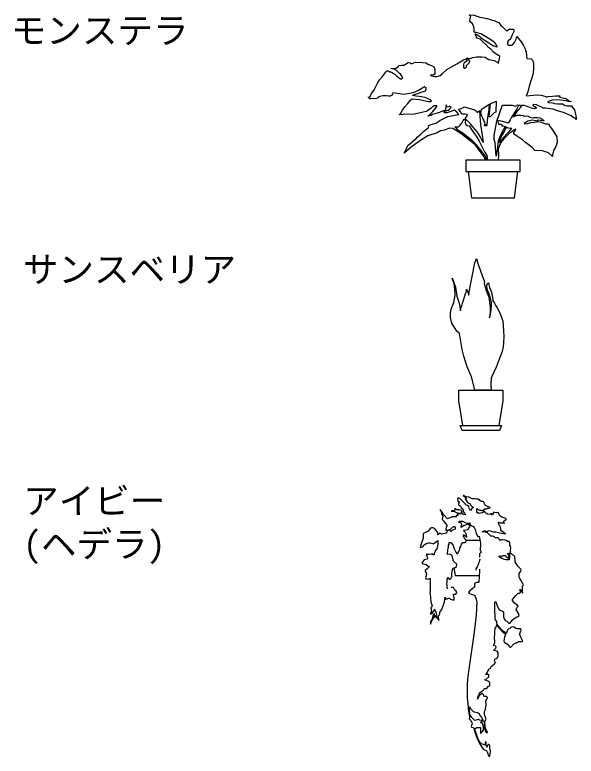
# Model space of a CAD drawing. Header units: millimetres. Extents: x -63086 to 144078, y -129912 to 13382.
# Drawn here: x 57752 to 59906, y -45829 to -42982 of the extents above; entities that cross this region are included whole.
import ezdxf

# ---------------------------------------------------------------- set-up
doc = ezdxf.new("R2010")
doc.units = ezdxf.units.MM
doc.layers.get('0').update_dxf_attribs({"lineweight": 0})
doc.layers.add('観葉植物', color=92, linetype='Continuous', lineweight=9)
doc.styles.get("Standard").update_dxf_attribs({"font": 'MS Mincho.ttf'})

# ---------------------------------------------------------------- blocks, each defined once
blk = doc.blocks.new('観葉植物シルエット（CAD素材.com）16')
at = {"color": 0, "linetype": 'ByBlock', "lineweight": -2}
blk.add_line((-36.8, 827.6), (-89.5, 827.6), dxfattribs=at)
for points in [[(-38.9, 718.4), (-38.5, 709.6), (-40.4, 691.1), (-41.5, 668.6), (-42.7, 666.7), (-47.3, 667.4), (-50.5, 666.5), (-57.5, 662.6), (-58.4, 657.4), (-58.6, 648.9), (-66.6, 644.1), (-69.9, 640), (-76.4, 634.5), (-80.8, 628.4), (-77.3, 625.2), (-71.4, 622.5), (-65.8, 621), (-56.6, 617.3), (-53.2, 606.1), (-50.2, 599.2), (-49.7, 595.6), (-49.1, 593), (-51.5, 542.3), (-59.1, 476.7), (-79.1, 342.8), (-84.7, 296.7), (-86.1, 272.7), (-86.1, 227.4), (-84.7, 208.6), (-83, 206.5), (-84, 202.6), (-84, 197.4), (-83, 196.4), (-81.9, 192.9), (-82.3, 180.4), (-78.8, 159.1), (-76.3, 152.1), (-78.1, 143.8), (-72.9, 138.5), (-68.3, 129.5), (-66.6, 123.6), (-68.3, 121.9), (-71.1, 113.6), (-68.9, 111.7), (-61.9, 110.5), (-54, 85.5), (-46.6, 64.6), (-38.4, 48.7), (-25.3, 27.5), (-21.8, 25.2), (-17.5, 23.2), (-11.4, 22.2), (-11.4, 20.5), (-6.9, 9.7), (-5.7, 3.7), (0, 0), (0.4, 0), (3.3, 18.8), (1.4, 30.5), (0.7, 41.5), (-2.6, 45.2), (-6.4, 44.9), (-8.7, 39.7), (-9.7, 34.3), (-11, 35.4), (-12.9, 40.4), (-12.8, 51.7), (-15.1, 56.6), (-17, 51.8), (-17.3, 42.6), (-30.7, 47.6), (-36.4, 52.8), (-43.6, 65), (-48.6, 80.5), (-53.8, 94.8), (-57.2, 106.6), (-52.6, 107.1), (-49.6, 110.1), (-35.3, 110), (-35, 87.5), (-32.4, 91), (-30.6, 91), (-23.4, 100.3), (-23.9, 111.4), (-22.1, 112.3), (-16, 94.5), (-9.3, 89), (-8.2, 90.8), (-12.8, 102.3), (-15.4, 106.9), (-16.7, 116.4), (-16.5, 120.4), (-17.8, 129.7), (-19.1, 128.2), (-20.4, 123), (-21.3, 114), (-23.4, 113.8), (-24.5, 113.4), (-26, 122.1), (-28.9, 128), (-33.9, 128.4), (-33.9, 130.8), (-28.2, 135.4), (-28, 137.3), (-30.8, 137.3), (-39.3, 138.4), (-42.6, 140.4), (-48.3, 139.7), (-56.7, 137.1), (-56.9, 137), (-67.8, 148.9), (-73.2, 156.6), (-75.5, 161.8), (-76.9, 179.9), (-76.8, 189), (-74.4, 186.2), (-72.5, 180.4), (-63.1, 171.1), (-59.5, 169.7), (-47.9, 168.3), (-43.3, 166.4), (-40.6, 164.2), (-38.4, 158.5), (-35.3, 153.2), (-31.2, 148.1), (-26.1, 139.9), (-25.5, 135.5), (-23.8, 133.6), (-18.5, 130.4), (-18.4, 133.6), (-13.6, 142.2), (-19.1, 158.4), (-19.7, 171.1), (-18.6, 174.7), (-16.4, 179.1), (-16.4, 185.8), (-14.4, 188.6), (-13.6, 199.7), (-14.4, 211.5), (-8.5, 224.8), (-12.5, 228.5), (-18.1, 228.7), (-21.8, 230.4), (-22.3, 234.1), (-25.7, 238.5), (-29.9, 240.2), (-32.9, 238.7), (-37.1, 234.1), (-40.6, 231.3), (-46, 218.5), (-44, 226.6), (-43.5, 231), (-39.4, 236.9), (-38.2, 243), (-28.9, 249.2), (-24.1, 254.1), (-22.6, 257.5), (-19.3, 259.4), (-13, 259.5), (-10, 262), (-4.8, 268.2), (-0.2, 269.7), (0.5, 271), (0.7, 280.9), (-0.7, 284.8), (-2.9, 287.1), (-12.3, 290.3), (-19.4, 293.4), (-15.1, 294.6), (-3.1, 304.7), (-2.5, 312.2), (-4.6, 313.1), (-13.9, 313.7), (-11.5, 318.4), (-9.1, 319.7), (-6.7, 326.2), (-1.5, 333.6), (-0.6, 336.9), (4.1, 337.8), (5.7, 343.9), (19.2, 354.3), (22.4, 359.3), (21.1, 362.8), (18.5, 364.5), (19.5, 372.8), (23.2, 374.1), (27.8, 374.8), (33.3, 384.1), (32.4, 397.9), (28.9, 402.6), (19.1, 406.3), (15.4, 406.3), (23.5, 414.6), (24.6, 420.1), (22.2, 422.7), (16.1, 425.1), (16.5, 430.2), (18.7, 432.1), (19.9, 434.6), (18.9, 459.4), (19.9, 465), (19.8, 469.9), (20.6, 476.8), (20.9, 492.5), (23.8, 493.9), (26.9, 500.5), (27.8, 505.3), (32.8, 496.2), (38, 489.7), (51.1, 475.6), (61.1, 469.4), (59.8, 463.1), (57.6, 459.8), (55.6, 449.8), (55, 442.6), (56.1, 437.2), (70.9, 428.5), (72.8, 424.4), (76.3, 420), (78.9, 419.1), (82, 418.9), (91.8, 429.8), (100.3, 435.5), (102.7, 434.8), (107.9, 437.2), (111.2, 439.8), (118.8, 440), (122.9, 439.2), (126, 440.7), (126.8, 443.9), (118.1, 460.1), (115.9, 467.5), (115.9, 470.9), (121.2, 483.6), (119.9, 487.9), (118.3, 489.2), (110.1, 488.6), (105.1, 489.2), (101.1, 490.5), (95.7, 494.7), (90, 496.6), (83.3, 495.3), (77.4, 490.3), (71.3, 487.1), (65.9, 478.6), (64.6, 472.9), (63.3, 472.7), (56.5, 476.2), (48.5, 482.5), (42.4, 488.4), (32.1, 503.4), (28, 510.9), (27.5, 517.2), (22.9, 523.6), (21.6, 525.3), (21.9, 535.8), (20.3, 560.8), (20.1, 591), (24, 594.3), (27.7, 581.7), (32.7, 568.2), (37.1, 563), (40.6, 560.3), (48.8, 556.2), (53.8, 554.8), (52.7, 545.7), (53.3, 534.8), (55.2, 528), (59.3, 521.8), (62.5, 519.7), (65.9, 518.6), (67.3, 516.6), (70.7, 513.5), (72.2, 510.5), (76.8, 510.5), (80.5, 513.5), (83.7, 518.7), (86.7, 522.4), (94.1, 528.9), (104.8, 534.8), (111.3, 536.9), (112.8, 540.2), (111.1, 548), (102.2, 563.3), (103.9, 569.6), (105.9, 571.3), (106.9, 574.6), (109.1, 574.6), (109.5, 575.2), (109.5, 576), (108.1, 577.5), (107.6, 577.4), (107.6, 580.7), (104, 581.1), (96.2, 586.7), (92.9, 590.8), (88.4, 597.6), (87.9, 601), (100.1, 616.4), (109, 625.3), (116, 625.5), (117.8, 627.5), (119.1, 630.3), (116.9, 638.3), (117.2, 641.5), (121.8, 632.7), (125, 629), (127.3, 627.4), (126.5, 634.7), (125.8, 652.8), (128.8, 655), (130, 658.1), (128.9, 661), (123.7, 669.4), (121.6, 674.9), (117.8, 680.6), (114.1, 683.6), (112.9, 691.3), (113.1, 701.7), (119.7, 710.9), (120.7, 715.1), (119.6, 718), (108, 730.2), (98.2, 745.8), (96.3, 767.2), (92.6, 771.1), (87.6, 772.6), (85.4, 775.7), (81.7, 777.7), (78.6, 777.9), (76.5, 776.8), (76.3, 765.9), (77.1, 765.5), (76.7, 761.1), (74.7, 757.8), (74.8, 753.9), (63.9, 753.9), (56.9, 754.9), (46.4, 758.5), (36.9, 765.5), (35.9, 768), (37.9, 767.9), (40.6, 768.9), (44.4, 768), (46.3, 766.7), (48.7, 769.5), (51.4, 770.8), (60.1, 771), (63.8, 766.9), (72.3, 759.9), (72.3, 759.7), (76.2, 761), (69.7, 779.6), (75.5, 778.6), (79.4, 778.8), (81.4, 798.4), (80, 805.9), (77.1, 810.6), (77.2, 818.4), (74.8, 823.7), (68.8, 824.4), (63.8, 827.6), (58.3, 829.4), (49.6, 830.2), (44.8, 830.2), (41.1, 828.7), (37.2, 832.4), (35.5, 837), (30.9, 838.5), (22, 838.3), (21.7, 837.9), (20.1, 840), (18.1, 841.9), (15.6, 843.4), (11.3, 844.6), (7.7, 844.8), (7.1, 843.8), (5.1, 844.2), (1.7, 847.9), (-0.6, 849.4), (-8.7, 857.2), (-18.7, 860.7), (-24.2, 861), (-27.4, 860.3), (-25.8, 862.1), (-21, 864.7), (-16.9, 865.8), (-10.2, 862.9), (-6.7, 863.6), (-5.4, 865.1), (-2.1, 867.1), (0.9, 865.6), (15.1, 861.6), (24, 861.2), (39, 857.3), (62.1, 853.8), (58.4, 854.9), (56, 857.1), (42.5, 866), (42.5, 874.5), (42.1, 878.2), (40.1, 883), (36.2, 886.7), (36, 890.8), (33.9, 897.4), (34.7, 898.6), (37.3, 898.2), (39.5, 896), (43.6, 895.6), (51.9, 895.6), (54.3, 894.5), (56.5, 894.5), (53.6, 899.5), (54.1, 903.2), (59.5, 905.4), (61, 908.2), (65, 909.1), (59.1, 913.9), (47.3, 917.8), (43.4, 920), (36.6, 927.2), (33.6, 934.8), (31.4, 937), (29.9, 935.9), (26, 934.1), (19, 936.3), (15.7, 936.8), (14, 936.1), (13.8, 932), (11.8, 928.5), (10.9, 925.7), (8.7, 929.6), (4.6, 931.7), (2.9, 930.7), (0.5, 928.1), (-9.3, 929.1), (-8.6, 931.7), (-8.9, 932.4), (-14.5, 932.6), (-18, 938.6), (-20.2, 939.6), (-27.7, 934.9), (-30.4, 933.8), (-35.2, 933), (-39.6, 931.4), (-42.8, 933.4), (-44, 935.5), (-47.8, 933.7), (-48.8, 938.9), (-48.5, 950.4), (-45.9, 948.2), (-39, 945.2), (-35, 944.8), (-29.8, 945.2), (-28.3, 943), (-23.7, 943.2), (-21.1, 945), (-21.1, 949.3), (-16.7, 950.2), (-10.4, 950.2), (-9.8, 951.7), (-4.3, 952.8), (2.6, 953.3), (-0.9, 955.9), (-8.7, 958.7), (-13.3, 961.1), (-17.2, 964.1), (-19.8, 969.4), (-20.9, 974.2), (-23.5, 977.2), (-26.5, 978.1), (-31.8, 978.1), (-38.1, 982), (-39.6, 985.9), (-43.1, 987), (-50.9, 986.6), (-57.9, 987.9), (-67.3, 987.9), (-82.7, 995.3), (-87.5, 995.1), (-100.4, 1001.2), (-102.1, 1000.5), (-95.6, 995.5), (-91.4, 992.9), (-89.9, 990.5), (-91.6, 988.5), (-94, 988.7), (-85.1, 973.5), (-80.1, 971.8), (-74.9, 968.5), (-71.6, 962.8), (-68.1, 958.3), (-62.5, 955.9), (-63.1, 953.7), (-67.5, 951.7), (-69.7, 949.8), (-73.1, 943.8), (-76.2, 945.4), (-78, 950.8), (-79.4, 958.2), (-84.4, 962.7), (-90.7, 964.2), (-92.6, 967.4), (-100.9, 977.1), (-114.1, 989.7), (-117.3, 991.2), (-122.2, 990.3), (-122.9, 986.3), (-122.2, 979.7), (-120.7, 978.6), (-116.2, 972.4), (-120.3, 970.8), (-120, 967.8), (-118, 965), (-111.7, 959.4), (-109.4, 955.2), (-104.1, 950.4), (-101.3, 944), (-101.5, 939), (-94.6, 932.7), (-93.4, 927.6), (-93.7, 926.9), (-100.3, 927.4), (-102.9, 931.6), (-107.9, 933.8), (-108.5, 935.2), (-108.1, 936.1), (-107, 937), (-106, 938.9), (-106, 941.6), (-110, 944.4), (-116, 945.8), (-123.6, 946.3), (-125.2, 946.1), (-129.7, 948.1), (-131.1, 950), (-134.1, 951.9), (-133.8, 946.9), (-136.2, 943.8), (-140.6, 942.3), (-144.9, 941.8), (-147.5, 940.2), (-133.9, 939.8), (-131.3, 937.2), (-128.9, 935.9), (-123.4, 934.4), (-121.3, 932.9), (-115.4, 933.7), (-111.6, 933.1), (-110.1, 930.8), (-110.1, 928.8), (-114.4, 930.2), (-122.2, 930.3), (-123.7, 930.7), (-123.3, 929.2), (-123.3, 926.2), (-122.5, 923.4), (-124.3, 924.4), (-126.3, 924.4), (-127.7, 923.9), (-128.1, 922.8), (-128.2, 918.3), (-128.8, 919), (-135.6, 919.5), (-145.4, 919), (-147.9, 916.5), (-152.7, 915.3), (-161, 911.2), (-176.8, 928.4), (-179.5, 933.5), (-189.3, 946.8), (-189.1, 943.9), (-184.7, 936.3), (-182.8, 926.8), (-179.9, 921.9), (-182.1, 910.1), (-181, 906.9), (-176.3, 902.4), (-168.7, 893), (-164.8, 887.2), (-164.3, 883.2), (-166.6, 879), (-168.4, 870.4), (-168.1, 868.2), (-165.4, 867.6), (-157.1, 869.6), (-149.9, 872.3), (-138.4, 881.6), (-136.5, 882.3), (-134.4, 881.3), (-131.6, 877.5), (-131.8, 872.9), (-134, 870.7), (-142.4, 868.2), (-146.9, 865), (-147.9, 863.2), (-149, 862.8), (-152.4, 866.5), (-156.7, 868.5), (-161.8, 866), (-165.7, 858.8), (-165.4, 856.7), (-178.1, 853.3), (-184.4, 852.7), (-185.9, 854.1), (-188.5, 854.6), (-191.8, 854.6), (-197.8, 851.2), (-199.7, 849.6), (-197.9, 853.4), (-198.4, 856.3), (-200.3, 860.7), (-203.6, 865.9), (-211, 873.7), (-214.4, 876), (-218, 876.8), (-223.5, 876.7), (-227.2, 874.9), (-231.6, 868.5), (-235.6, 864.1), (-245.9, 858.7), (-252.9, 856.7), (-254, 855.3), (-254.9, 850.8), (-254.6, 837.1), (-263.2, 815.2), (-265.7, 806.3), (-266.1, 801.7), (-261.3, 802), (-255.6, 804.7), (-251.6, 810.1), (-246.7, 814.6), (-241.4, 817.5), (-235.7, 818.8), (-228.1, 819.4), (-219.3, 816.4), (-217.2, 815.4), (-211.1, 817.5), (-209.2, 819.9), (-198.3, 828), (-199.3, 811.2), (-201.1, 802.2), (-200.6, 800.3), (-204.5, 793.5), (-209, 788.2), (-213, 778.5), (-213.1, 772.9), (-216.1, 773.5), (-220.2, 777.8), (-223.3, 775.6), (-232.2, 774.6), (-242.9, 774.3), (-238.5, 761.3), (-240.2, 756.3), (-250.5, 753.6), (-255.5, 748.6), (-259, 743.4), (-258.3, 739.7), (-243.9, 735.6), (-235.4, 730.1), (-230.3, 728.8), (-230.5, 727.7), (-240.5, 718.3), (-247.9, 712.9), (-246.8, 709.9), (-241.6, 701.6), (-243.5, 693), (-246.3, 684.2), (-245, 681.1), (-239.7, 680.1), (-233, 681), (-230.3, 682.4), (-228.6, 682.3), (-227.7, 635.9), (-229, 629.6), (-227.7, 623.4), (-225, 592.8), (-221, 577.8), (-222, 573.6), (-225.8, 571.2), (-225.8, 568.5), (-222.8, 559.6), (-224.1, 553.3), (-228.7, 547), (-225.6, 547), (-223.4, 548.3), (-221, 547.4), (-218.8, 549.2), (-214.9, 555.1), (-212.8, 557.7), (-212, 563.9), (-210.4, 561.8), (-205.8, 553.1), (-205.6, 548.7), (-204.2, 546.1), (-204, 541.1), (-208.7, 538), (-214.6, 535.4), (-213.7, 540.5), (-212.1, 544.4), (-211.7, 547.6), (-213.6, 545.5), (-216.2, 540.9), (-218.6, 532.7), (-218.9, 528.5), (-223.5, 521.7), (-226.4, 515.6), (-226.4, 507), (-220.5, 521.8), (-214.2, 532.4), (-205.3, 536.7), (-203.8, 538), (-203.4, 532.6), (-201.7, 528.7), (-199.2, 528.1), (-198.1, 527.1), (-195.2, 520.7), (-196, 539.6), (-193.2, 541.6), (-190.4, 546.2), (-190.4, 550.1), (-191.1, 553.4), (-183.5, 563.8), (-173.5, 592.9), (-170.7, 610.1), (-170.2, 610), (-169.2, 607), (-168.9, 602.5), (-166.5, 602.5), (-156.3, 606.6), (-154.2, 606.7), (-149.5, 603.2), (-137.1, 598.5), (-136.1, 602.5), (-136.6, 609.5), (-138.8, 618.6), (-138.3, 621.7), (-129, 622.3), (-125.5, 627.6), (-128.3, 633), (-133.3, 636.9), (-139.2, 647.6), (-147.7, 647.8)], [(-160.9, 642.5), (-161, 644.3), (-163, 647.2), (-164.5, 647.8), (-162.1, 652.6), (-162.7, 655.9), (-164, 656.3), (-163.2, 672), (-162.4, 679.9), (-159.6, 686.6), (-158.7, 686.6), (-158.6, 684.9), (-156.8, 680.8), (-155.3, 679.6), (-150.8, 680), (-148.6, 680.9), (-147, 684), (-146.3, 688.6), (-145.4, 689), (-144.3, 690.5), (-144.6, 692.9), (-145.4, 693.9), (-144.9, 702.8), (-140.8, 720.2), (-139.3, 721.9), (-131.9, 725), (-127.5, 728.4), (-126, 734.5), (-127.3, 738.7), (-138.2, 749.3), (-143.6, 771.1), (-153.2, 776.3), (-161.2, 775), (-159.9, 792.3), (-158, 802.6), (-158.1, 807.6), (-157.6, 810.8), (-155.7, 814.7), (-155.1, 820.8), (-149.1, 819.9), (-146.4, 817.9), (-139.5, 808.4), (-135.4, 796.1), (-129.7, 783), (-126.1, 778.7), (-122.2, 778.7), (-114, 795.4), (-113.9, 799.9), (-110.6, 806.9), (-108, 814.5), (-102.6, 819.9), (-95, 820.7), (-90.1, 824.3), (-89.4, 827.6), (-90.7, 830.5), (-95.2, 833.8), (-96.7, 836.7), (-97.7, 839.9), (-99.4, 841.6), (-100.3, 844.7), (-100.8, 848.5), (-101.3, 850.5), (-98.5, 849.6), (-96.5, 848.4), (-87.9, 840.6), (-88.1, 850.7), (-89, 853.1), (-90.9, 855.2), (-92.5, 857.9), (-93.9, 859.3), (-94.5, 860.9), (-96.8, 862), (-98.7, 868.1), (-82.6, 870.1), (-80.8, 874.1), (-76.2, 880.5), (-76, 885), (-78, 888.1), (-81.3, 889.8), (-86.1, 889.8), (-99.7, 884.9), (-105.1, 880.9), (-108.6, 877.6), (-108.6, 884.5), (-108.4, 884.6), (-107.1, 889.7), (-108.6, 894.4), (-110.7, 897.2), (-117.6, 897.5), (-117.6, 899.1), (-116.4, 901.5), (-114.7, 903), (-104.6, 902.3), (-101.2, 901.4), (-93.5, 897.1), (-87.4, 894.5), (-77.6, 894.4), (-74.8, 896.3), (-75.9, 890.6), (-68.9, 884.3), (-62.4, 881.4), (-59.4, 878), (-55.2, 870.3), (-51.1, 855.1), (-45.7, 843.8), (-42.2, 843.3), (-40.2, 845.2), (-36.9, 824.8), (-34.6, 816.9), (-35.7, 789.8), (-30.9, 784.8), (-38.3, 777.1), (-38.7, 764.1)], [(-35.9, 756.4), (-38.8, 752.1), (-41.4, 742.6), (-48.2, 727.5), (-53.2, 720), (-53, 714.8)], [(-137, 722.9), (-132.2, 693.2), (-40.2, 693.2)]]:
    blk.add_lwpolyline(points, dxfattribs=at)
blk = doc.blocks.new('観葉植物シルエット（CAD素材.com）17')
at = {"color": 0, "linetype": 'ByBlock', "lineweight": -2}
for points in [[(-25.2, 166.7), (-35.4, 205.9), (-52.9, 244.4), (-65.2, 285.3), (-71.6, 311), (-82, 371.9), (-92.6, 381), (-111.3, 411.9), (-116.5, 433.5), (-117.1, 452.8), (-113, 470.3), (-104.3, 491.3), (-99, 519.3), (-99.6, 544.4), (-102.5, 563.7), (-110.1, 585.3), (-107.2, 578.1), (-97.6, 550.8), (-91.9, 515.6), (-82.9, 489.1), (-78.2, 458.9), (-76.3, 468), (-59.3, 524.6), (-55.3, 535.1), (-54.7, 542.7), (-48.4, 528.6), (-45.7, 519.2), (-44.7, 532.9), (-22.7, 644.2), (-17.1, 660.1), (-12.1, 641.6), (13.9, 570.5), (13.1, 564.7), (20.7, 537), (30, 513.7), (35.9, 470.5), (35.9, 453), (32.8, 433), (35.5, 440.8), (39.3, 460.4), (40.6, 483.9), (40.3, 491.4), (37.2, 508), (30.4, 527.4), (26.4, 535.8), (23.5, 551.5), (23.9, 563.2), (29.3, 567.1), (33, 549.3), (40.3, 530.7), (45.8, 503), (45.8, 497.9), (52.6, 488.5), (57.8, 478.9), (62.9, 471.6), (71.7, 454.5), (83.7, 421.3), (87.3, 382.6), (88.1, 361.1), (86.3, 337.7), (85.9, 321), (82.2, 302.7), (62.5, 253.1), (58.9, 243.4), (42.2, 207.5), (39.9, 200.6), (38.5, 177.2), (39, 155.1), (-23.7, 155.2)], [(72, 0), (-72, 0), (-79.2, 19.5), (79.2, 19.5)]]:
    blk.add_lwpolyline(points, close=True, dxfattribs=at)
blk.add_lwpolyline([(-69.4, 19.5), (-84.4, 113.5), (-84.4, 155.1), (84.4, 155.1), (84.4, 113.5), (69.4, 19.5)], dxfattribs=at)
blk = doc.blocks.new('観葉植物シルエット（CAD素材.com）18')
at = {"color": 0, "linetype": 'ByBlock', "lineweight": -2}
blk.add_line((-146.6, 271.1), (-144.9, 272.5), dxfattribs=at)
for points in [[(-37.5, 162.3), (-66.8, 201.4), (-77.5, 211.1), (-98.9, 227.1), (-116.6, 241.4), (-138.3, 255.4), (-154.9, 265.8), (-166, 266.8), (-187.3, 259.8), (-201.7, 256.4), (-214, 249.1), (-250, 237.1), (-270.1, 225.4), (-312.4, 195.7), (-340.7, 170.7), (-330.5, 191.4), (-326.8, 201), (-294.8, 227.1), (-291.1, 232.7), (-280.1, 241.1), (-266.7, 253.8), (-247.7, 269.5), (-246, 277.5), (-237.7, 281.5), (-219.3, 286.1), (-204.3, 296.8), (-173.3, 311.8), (-158.9, 314.2), (-146.9, 317.5), (-131.2, 320.2), (-137.3, 327.7), (-148, 336.9), (-165.7, 329.6), (-176.7, 325.8), (-186.3, 326.2), (-187.7, 327.5), (-188.1, 329.7), (-186.7, 331.8), (-176.9, 334.4), (-172.4, 336.5), (-167.4, 340.4), (-161.2, 346.9), (-167.2, 351), (-168.1, 350.4), (-174.8, 348), (-178.5, 353), (-179.1, 356.9), (-181.6, 353.4), (-181.9, 335.7), (-186.2, 333.4), (-191.9, 333.2), (-205.4, 327.3), (-231.7, 319.8), (-238.8, 316.1), (-249.6, 312.9), (-240.7, 321.3), (-230.7, 331.7), (-219.2, 345.7), (-216.1, 350.9), (-216.1, 353), (-226.5, 352.4), (-229.2, 350.3), (-232.7, 349), (-237.5, 344.4), (-251.5, 333.6), (-256.7, 331.5), (-267.8, 328.2), (-302, 321.5), (-345.2, 320), (-360.2, 318.4), (-353.5, 325), (-347.5, 336.3), (-338.9, 349.4), (-327.6, 361.3), (-316.8, 375.3), (-310.8, 380.3), (-283.4, 377.4), (-247.6, 369.9), (-237.5, 369.5), (-236.7, 371.1), (-240.3, 375.5), (-248.8, 380.3), (-260.5, 385.1), (-274.9, 387), (-283.6, 388.6), (-296.6, 390.5), (-308.2, 392.8), (-307.8, 394.3), (-302, 396.6), (-292.6, 399.3), (-276.1, 404.9), (-258, 410.3), (-257.8, 411), (-256.5, 421.4), (-263.5, 425.7), (-265, 425.1), (-273.1, 419.3), (-286.5, 411.3), (-306.9, 402.4), (-342, 396.3), (-384.1, 403), (-386.3, 397.4), (-389.6, 392.7), (-394.6, 389.7), (-400.6, 389.7), (-409.3, 391), (-422, 391.7), (-436.3, 389), (-440.7, 385.7), (-442.7, 382.7), (-452.7, 380), (-461.7, 381), (-468.4, 380.3), (-472.7, 380.3), (-478.7, 385.7), (-470.7, 389), (-469.7, 393), (-466, 399.7), (-456.3, 414.7), (-442.3, 442.1), (-435.7, 453.1), (-424.6, 466.1), (-409.3, 485.8), (-406.4, 487.7), (-402.2, 487.2), (-396.4, 484.1), (-393.7, 483.7), (-389.3, 482), (-377.4, 474.3), (-369.7, 466.6), (-354.9, 456.8), (-349.7, 456.2), (-347.6, 458.9), (-346.3, 459.9), (-347, 463.3), (-354.1, 473.1), (-358.7, 476.8), (-364.7, 483.5), (-372.2, 490.4), (-378.9, 493.1), (-391.8, 496.2), (-373.3, 497.7), (-363.2, 505), (-362, 508.1), (-350.9, 508.9), (-342, 508.5), (-326.1, 518.9), (-318.4, 517.7), (-315.9, 515.6), (-310.7, 515.6), (-297.5, 520), (-271.3, 519.8), (-256, 517.5), (-250.8, 513.3), (-240.2, 508.7), (-235.6, 507.3), (-227.5, 502.7), (-223.9, 492.9), (-223.1, 484.7), (-223.3, 477.2), (-226, 472.9), (-230, 470.1), (-239.8, 471.6), (-239.2, 469.2), (-235.5, 467.9), (-224.5, 466.2), (-215.5, 465.7), (-210.3, 466.7), (-203.5, 469.6), (-194.8, 476.2), (-176.8, 492.6), (-139.4, 513.6), (-126.4, 522), (-113, 529), (-106, 532.3), (-102.3, 532.3), (-100.3, 529.6), (-100.3, 527.3), (-103, 523.6), (-108, 519.3), (-112.7, 517.3), (-113.4, 509.3), (-113, 499.6), (-110.7, 497.3), (-108.4, 497.3), (-102.3, 502.9), (-101.3, 507.3), (-97.7, 511.3), (-94.3, 516), (-90.7, 519.3), (-88.7, 524.6), (-92.3, 529.6), (-101, 535.6), (-102, 537), (-88.3, 535), (-77.7, 538.3), (-64, 540.7), (-44.6, 541), (-29.6, 540.3), (-22.6, 534.6), (-15.6, 530.3), (4.8, 526.6), (15.1, 522.3), (19.5, 517.3), (20.4, 516.3), (23.7, 529), (26.1, 542.7), (19.3, 547.1), (15.7, 548.6), (2.2, 559.6), (-10.1, 571.7), (-17, 577.1), (-27.5, 587.8), (-39.6, 598.4), (-49.8, 609.1), (-57.5, 611.4), (-60.4, 612.8), (-65, 619.1), (-69, 629.9), (-62.7, 627.2), (-50.2, 619.3), (-45, 613.6), (-33.9, 606.8), (-16.2, 594.5), (-4.3, 587.2), (2.2, 582.8), (11.1, 581.3), (14, 579.2), (15.9, 579.2), (15.7, 582.4), (7.8, 593.2), (-1.4, 601.6), (-18.2, 612.7), (-47.3, 628.9), (-66.1, 634), (-71.2, 634), (-72, 636.6), (-72, 646.9), (-73.7, 656.2), (-78.9, 668.2), (-89.1, 676.8), (-87.4, 689.6), (-85.7, 697.3), (-91.7, 702.4), (-72, 700.7), (-62.6, 697.3), (-50.7, 693.8), (-35.3, 691.3), (-26.8, 687.9), (-22.5, 687.9), (-13.1, 686.1), (-2.8, 681.9), (4, 681), (14.2, 675), (22.8, 672.5), (27.9, 665.6), (30.5, 661.4), (35.6, 658), (39, 653.7), (50.1, 642.6), (55.3, 642.6), (59.5, 644.3), (61.2, 646.9), (77.5, 646.9), (80, 645.1), (80, 638.3), (73.2, 625.5), (68.1, 614.4), (66.4, 608.4), (57.8, 602.4), (55.3, 595.6), (55.3, 589.6), (61.2, 586.2), (65.5, 585.3), (73.2, 585.3), (75.8, 588.8), (82.6, 595.6), (88.6, 608.4), (91.1, 619.5), (108.2, 599), (116.8, 584.5), (122.7, 571.7), (124.4, 562.3), (127, 562.3), (127.9, 543.5), (129.5, 534.4), (132.4, 534.5), (146.1, 533.5), (150.8, 528.9), (155.5, 516.8), (155.5, 498.5), (153.5, 476.5), (138.1, 428.4), (133.1, 407.1), (129.1, 397), (127.4, 395.7), (128.4, 390.7), (153.4, 394.4), (171.1, 395.4), (184.1, 394.4), (202.5, 388.7), (204.5, 386.7), (211.8, 389.1), (228.5, 390.1), (239.2, 391.7), (255.8, 391.7), (256.2, 389.1), (254.8, 386.7), (274.5, 382.4), (281.5, 379.4), (290.9, 372.4), (299.9, 369.7), (292.9, 368.7), (277.5, 371.7), (260.5, 374.1), (242.5, 375.4), (226.8, 374.4), (215.5, 371.4), (209.5, 367.7), (213.8, 366), (229.2, 364.4), (235.5, 361.4), (249.2, 360.7), (266.9, 361), (273.2, 357.4), (276.2, 354.7), (284.2, 353), (301.6, 353), (305.2, 346.4), (312.2, 337.3), (317.6, 314.7), (318.9, 305), (318.9, 300.3), (315.9, 304.6), (306.6, 309.7), (299.2, 314.7), (270.5, 327), (247.2, 334), (231.2, 340), (201.8, 344.4), (191.1, 344.4), (186.8, 347.4), (174.1, 352.4), (167.1, 356.7), (152.7, 358), (155.7, 352), (160.4, 350.7), (165.4, 346), (165.1, 344), (158.1, 341.7), (147.7, 344.4), (135, 349), (128.4, 352), (119, 354.4), (109.7, 354.3), (103.6, 346.7), (99.6, 339.3), (93.9, 335.3), (78, 311), (81.9, 313.2), (92.6, 317), (106.5, 317), (115.6, 315.4), (118.2, 312.7), (120.9, 312.7), (127.3, 314.3), (136.4, 313.2), (140.7, 310), (149.7, 306.8), (156.1, 308.4), (170, 307.9), (179.6, 306.3), (188.2, 301.5), (196.2, 295.1), (182.3, 296.1), (170.6, 297.7), (167.9, 294.5), (150.8, 297.7), (133.2, 294.5), (125.7, 288.7), (119.8, 284.9), (120.9, 283.9), (133.2, 284.9), (144.4, 288.7), (158.3, 289.7), (173.8, 292.4), (185.5, 290.3), (199.9, 284.4), (212.7, 283.3), (218.6, 272.6), (228.2, 260.4), (244.2, 234.2), (246.4, 212.3), (241, 197.4), (232, 181.3), (228.2, 165.3), (227.7, 158.9), (212.7, 172.8), (189.8, 180.3), (159.9, 180.8), (149.7, 193.1), (124.6, 211.8), (112.4, 222.7), (86.4, 240.9), (79.8, 244.3), (79.2, 250.8), (87.8, 259.9), (85.7, 262.8), (81.4, 260.4), (71.2, 252.4), (63.8, 249.5), (40.8, 226.7), (29.5, 211.7), (20, 187.8), (20.5, 165.3), (19.6, 144.8), (-26.6, 144.2)], [(1.7, 366), (11.4, 370.7), (10.4, 329.1), (4, 325.5), (-10.7, 311.1), (-14.3, 310.8), (-9.3, 361.4)], [(-124.4, 329.8), (-130.3, 336.8), (-131.3, 340.6), (-125.3, 341.1), (-113.2, 346.8), (-111.4, 349), (-71.7, 337.7), (-63.3, 332.3), (-61.3, 327.7), (-52, 334.8), (-51, 312.4), (-47.7, 280.7), (-41.7, 239.7), (-37.6, 212.3), (-48.2, 232.9), (-59.7, 251.5), (-77.2, 272.3), (-86, 283.8), (-107.3, 304.4), (-97.9, 315.5), (-99.9, 319.8), (-106.6, 320.8), (-119.2, 320.8)], [(-16.7, 339.1), (-21.7, 308.1), (-24, 279.7), (-24.9, 274.5), (-27.4, 281.5), (-31.8, 276.1), (-33.1, 275.8), (-29.8, 284.8), (-34.1, 293.5), (-38.8, 305.1), (-43.4, 313.5), (-46.5, 323.8), (-44.7, 340), (-31.3, 347.7), (-14.3, 359.4)], [(8.3, 210.4), (4.2, 223.1), (4.5, 238.9), (15.1, 294.2), (36.2, 356.3), (38.8, 355.3), (55.2, 355.9), (73.9, 354.9), (84.9, 351.6), (88.5, 353.3), (89.9, 355.9), (95.6, 356.6), (104.9, 354.6), (97.6, 353.9), (90.6, 338.3), (71.2, 309.9), (66.2, 299.7), (58.3, 285.9), (56.1, 287.4), (31.7, 293.8), (23.7, 295.1), (17.8, 295.5), (17.5, 292.2), (19.1, 287.4), (20.5, 285.7), (20.4, 282.7), (29.3, 282.7), (32.3, 282), (34.1, 278.4), (34.3, 276), (37.3, 276.4), (46.9, 273.5), (33, 247.7), (24.9, 231.8), (19.2, 217.3), (18.2, 205.4), (15.2, 186.4), (13.5, 165.1), (11.6, 160.1)], [(-138.3, 272.1), (-132.9, 272.8), (-127.6, 276.8), (-119.6, 285.8), (-114.2, 296.1), (-110.2, 301.1), (-105.2, 296.2), (-106.4, 291.2), (-106.6, 287.8), (-103.9, 281.2), (-98.7, 277.8), (-91.7, 275.7), (-80, 257.8), (-62.5, 232.5), (-52.7, 216.9), (-32.2, 176.6), (-24.1, 162.5), (-21.1, 144.9), (-30.8, 161.3), (-45.8, 182), (-64.5, 205), (-77.5, 217.4), (-95.5, 230.7), (-116.2, 247.4), (-131.6, 257.1), (-135.6, 260.4), (-139.9, 266.8), (-146.5, 271.1), (-144.9, 272.5)], [(64.9, 265.5), (54.3, 268.8), (50.6, 271.5), (45.5, 259.2), (27.9, 228.5), (22.9, 211.1), (27.6, 214.1), (32.6, 223.8), (63.6, 255.5), (72.3, 266.2)], [(104.7, 144.2), (-104.7, 144.2), (-104.7, 100.8), (104.7, 100.8)]]:
    blk.add_lwpolyline(points, close=True, dxfattribs=at)
blk.add_lwpolyline([(-95.7, 100.8), (-82.3, 0), (82.3, 0), (95.7, 100.8)], dxfattribs=at)

msp = doc.modelspace()

# ---------------------------------------------------------------- block references
at = {"layer": '観葉植物', "ltscale": 10}
for name, p in [('観葉植物シルエット（CAD素材.com）18', (59586.7614, -43684.6959)), ('観葉植物シルエット（CAD素材.com）17', (59540.0516, -44578.4155)), ('観葉植物シルエット（CAD素材.com）16', (59573.6077, -45829.0096))]:
    msp.add_blockref(name, p, dxfattribs=at)

# ---------------------------------------------------------------- texts
at = {"layer": '観葉植物', "ltscale": 10, "char_height": 100, "attachment_point": 1}
for s, insert in [('モンステラ', (57736.1835, -42992.3429)), ('サンスベリア', (57782.7083, -43909.7778)), ('アイビー\\P(ヘデラ)', (57783.8847, -44798.5437))]:
    msp.add_mtext(s, dxfattribs=dict(at, insert=insert))

doc.saveas('drawing.dxf')
